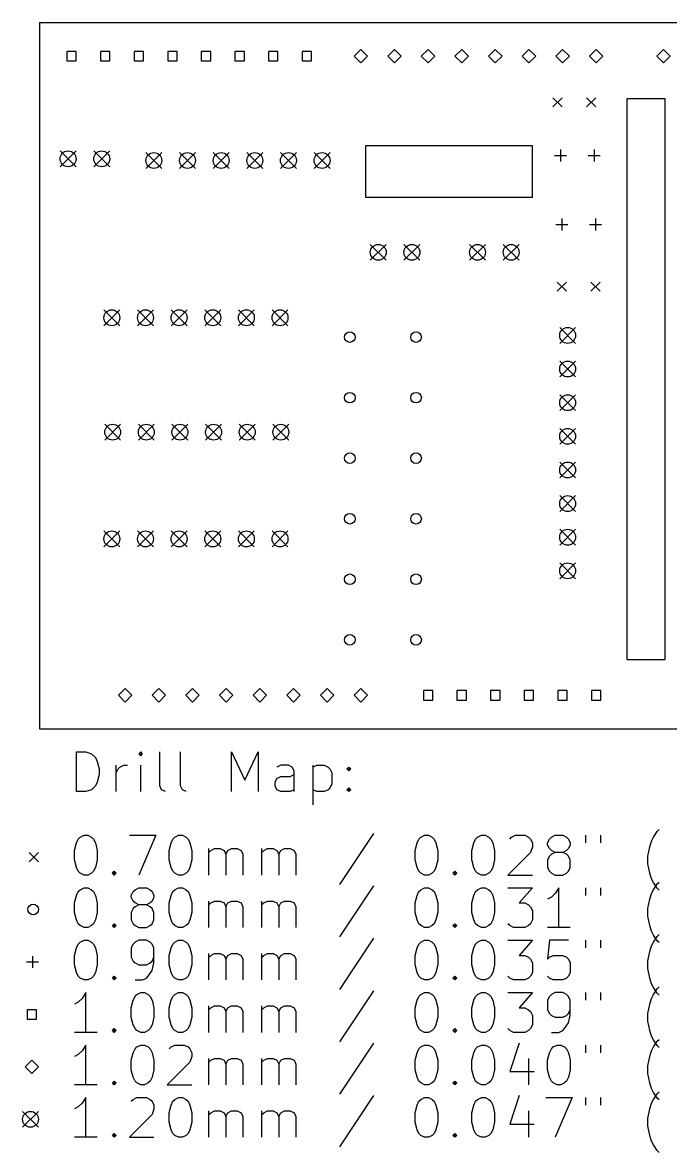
# Model space of a CAD drawing. Extents: x 123.6 to 222.8, y -153.6 to -68.3.
# Drawn here: x 123.6 to 172.5, y -153.6 to -68.3 of the extents above; entities that cross this region are included whole.
import ezdxf

# ---------------------------------------------------------------- set-up
doc = ezdxf.new("R2010")
doc.units = 0
doc.layers.add('BLACK', color=7, linetype='CONTINUOUS')

msp = doc.modelspace()

# ---------------------------------------------------------------- linework, layer by layer
at = {"layer": 'BLACK', "linetype": 'CONTINUOUS'}
for p, q in [((124.841, -68.326), (222.758, -68.326)), ((124.841, -68.326), (124.841, -121.666)), ((127.608, -70.5124), (126.9, -70.5124)), ((126.9, -70.5124), (126.9, -71.2196)), ((127.608, -71.2196), (127.608, -70.5124)), ((130.148, -70.5124), (129.44, -70.5124)), ((129.44, -70.5124), (129.44, -71.2196)), ((130.148, -71.2196), (130.148, -70.5124)), ((132.688, -70.5124), (131.98, -70.5124)), ((131.98, -70.5124), (131.98, -71.2196)), ((132.688, -71.2196), (132.688, -70.5124)), ((135.228, -70.5124), (134.52, -70.5124)), ((134.52, -70.5124), (134.52, -71.2196)), ((135.228, -71.2196), (135.228, -70.5124)), ((137.768, -70.5124), (137.06, -70.5124)), ((137.06, -70.5124), (137.06, -71.2196)), ((137.768, -71.2196), (137.768, -70.5124)), ((140.308, -70.5124), (139.6, -70.5124)), ((139.6, -70.5124), (139.6, -71.2196)), ((140.308, -71.2196), (140.308, -70.5124)), ((142.848, -70.5124), (142.14, -70.5124)), ((142.14, -70.5124), (142.14, -71.2196)), ((142.848, -71.2196), (142.848, -70.5124)), ((145.388, -70.5124), (144.68, -70.5124)), ((144.68, -70.5124), (144.68, -71.2196)), ((145.388, -71.2196), (145.388, -70.5124)), ((149.098, -70.358), (148.59, -70.866)), ((149.606, -70.866), (149.098, -70.358)), ((151.638, -70.358), (151.13, -70.866)), ((152.146, -70.866), (151.638, -70.358)), ((154.178, -70.358), (153.67, -70.866)), ((154.686, -70.866), (154.178, -70.358)), ((156.718, -70.358), (156.21, -70.866)), ((157.226, -70.866), (156.718, -70.358)), ((159.258, -70.358), (158.75, -70.866)), ((159.766, -70.866), (159.258, -70.358)), ((161.798, -70.358), (161.29, -70.866)), ((162.306, -70.866), (161.798, -70.358)), ((164.338, -70.358), (163.83, -70.866)), ((164.846, -70.866), (164.338, -70.358)), ((166.878, -70.358), (166.37, -70.866)), ((167.386, -70.866), (166.878, -70.358)), ((171.958, -70.358), (171.45, -70.866)), ((172.466, -70.866), (171.958, -70.358)), ((126.9, -71.2196), (127.608, -71.2196)), ((129.44, -71.2196), (130.148, -71.2196)), ((131.98, -71.2196), (132.688, -71.2196)), ((134.52, -71.2196), (135.228, -71.2196)), ((137.06, -71.2196), (137.768, -71.2196)), ((139.6, -71.2196), (140.308, -71.2196)), ((142.14, -71.2196), (142.848, -71.2196)), ((144.68, -71.2196), (145.388, -71.2196)), ((148.59, -70.866), (149.098, -71.374)), ((149.098, -71.374), (149.606, -70.866)), ((151.13, -70.866), (151.638, -71.374)), ((151.638, -71.374), (152.146, -70.866)), ((153.67, -70.866), (154.178, -71.374)), ((154.178, -71.374), (154.686, -70.866)), ((156.21, -70.866), (156.718, -71.374)), ((156.718, -71.374), (157.226, -70.866)), ((158.75, -70.866), (159.258, -71.374)), ((159.258, -71.374), (159.766, -70.866)), ((161.29, -70.866), (161.798, -71.374)), ((161.798, -71.374), (162.306, -70.866)), ((163.83, -70.866), (164.338, -71.374)), ((164.338, -71.374), (164.846, -70.866)), ((166.37, -70.866), (166.878, -71.374)), ((166.878, -71.374), (167.386, -70.866)), ((171.45, -70.866), (171.958, -71.374)), ((171.958, -71.374), (172.466, -70.866)), ((163.607, -73.9958), (164.307, -74.6958)), ((164.307, -73.9958), (163.607, -74.6958)), ((166.147, -73.9958), (166.847, -74.6958)), ((166.847, -73.9958), (166.147, -74.6958)), ((169.215, -116.434), (169.215, -74.0664)), ((169.215, -74.0664), (172.06, -74.0664)), ((172.06, -74.0664), (172.06, -116.434)), ((149.479, -77.597), (149.606, -77.597)), ((149.479, -81.534), (149.479, -77.597)), ((149.606, -77.597), (162.052, -77.597)), ((162.052, -77.597), (162.052, -81.534)), ((126.4, -78.013), (127.6, -79.213)), ((127.6, -78.013), (126.4, -79.213)), ((128.94, -78.013), (130.14, -79.213)), ((130.14, -78.013), (128.94, -79.213)), ((132.877, -78.14), (134.077, -79.34)), ((134.077, -78.14), (132.877, -79.34)), ((135.417, -78.14), (136.617, -79.34)), ((136.617, -78.14), (135.417, -79.34)), ((137.957, -78.14), (139.157, -79.34)), ((139.157, -78.14), (137.957, -79.34)), ((140.497, -78.14), (141.697, -79.34)), ((141.697, -78.14), (140.497, -79.34)), ((143.037, -78.14), (144.237, -79.34)), ((144.237, -78.14), (143.037, -79.34)), ((145.577, -78.14), (146.777, -79.34)), ((146.777, -78.14), (145.577, -79.34)), ((163.736, -78.359), (164.636, -78.359)), ((164.186, -77.909), (164.186, -78.809)), ((166.276, -78.359), (167.176, -78.359)), ((166.726, -77.909), (166.726, -78.809)), ((162.052, -81.534), (149.479, -81.534)), ((163.837, -83.566), (164.737, -83.566)), ((164.287, -83.116), (164.287, -84.016)), ((166.377, -83.566), (167.277, -83.566)), ((166.827, -83.116), (166.827, -84.016)), ((149.819, -85.0742), (151.019, -86.2742)), ((151.019, -85.0742), (149.819, -86.2742)), ((152.359, -85.0742), (153.559, -86.2742)), ((153.559, -85.0742), (152.359, -86.2742)), ((157.312, -85.0742), (158.512, -86.2742)), ((158.512, -85.0742), (157.312, -86.2742)), ((159.852, -85.0742), (161.052, -86.2742)), ((161.052, -85.0742), (159.852, -86.2742)), ((163.937, -87.915), (164.637, -88.615)), ((164.637, -87.915), (163.937, -88.615)), ((166.477, -87.915), (167.177, -88.615)), ((167.177, -87.915), (166.477, -88.615)), ((129.702, -90.0145), (130.902, -91.2145)), ((130.902, -90.0145), (129.702, -91.2145)), ((132.242, -90.0145), (133.442, -91.2145)), ((133.442, -90.0145), (132.242, -91.2145)), ((134.782, -90.0145), (135.982, -91.2145)), ((135.982, -90.0145), (134.782, -91.2145)), ((137.322, -90.0145), (138.522, -91.2145)), ((138.522, -90.0145), (137.322, -91.2145)), ((139.862, -90.0145), (141.062, -91.2145)), ((141.062, -90.0145), (139.862, -91.2145)), ((142.402, -90.0145), (143.602, -91.2145)), ((143.602, -90.0145), (142.402, -91.2145)), ((164.119, -91.348), (165.319, -92.548)), ((165.319, -91.348), (164.119, -92.548)), ((164.119, -93.888), (165.319, -95.088)), ((165.319, -93.888), (164.119, -95.088)), ((164.119, -96.428), (165.319, -97.628)), ((165.319, -96.428), (164.119, -97.628)), ((129.766, -98.6505), (130.966, -99.8505)), ((130.966, -98.6505), (129.766, -99.8505)), ((132.306, -98.6505), (133.506, -99.8505)), ((133.506, -98.6505), (132.306, -99.8505)), ((134.846, -98.6505), (136.046, -99.8505)), ((136.046, -98.6505), (134.846, -99.8505)), ((137.386, -98.6505), (138.586, -99.8505)), ((138.586, -98.6505), (137.386, -99.8505)), ((139.926, -98.6505), (141.126, -99.8505)), ((141.126, -98.6505), (139.926, -99.8505)), ((142.466, -98.6505), (143.666, -99.8505)), ((143.666, -98.6505), (142.466, -99.8505)), ((164.119, -98.968), (165.319, -100.168)), ((165.319, -98.968), (164.119, -100.168)), ((164.119, -101.508), (165.319, -102.708)), ((165.319, -101.508), (164.119, -102.708)), ((164.119, -104.048), (165.319, -105.248)), ((165.319, -104.048), (164.119, -105.248)), ((164.119, -106.588), (165.319, -107.788)), ((165.319, -106.588), (164.119, -107.788)), ((129.702, -106.715), (130.902, -107.915)), ((130.902, -106.715), (129.702, -107.915)), ((132.242, -106.715), (133.442, -107.915)), ((133.442, -106.715), (132.242, -107.915)), ((134.782, -106.715), (135.982, -107.915)), ((135.982, -106.715), (134.782, -107.915)), ((137.322, -106.715), (138.522, -107.915)), ((138.522, -106.715), (137.322, -107.915)), ((139.862, -106.715), (141.062, -107.915)), ((141.062, -106.715), (139.862, -107.915)), ((142.402, -106.715), (143.602, -107.915)), ((143.602, -106.715), (142.402, -107.915)), ((164.119, -109.128), (165.319, -110.328)), ((165.319, -109.128), (164.119, -110.328)), ((172.06, -116.434), (169.215, -116.434)), ((131.318, -118.618), (130.81, -119.126)), ((130.81, -119.126), (131.318, -119.634)), ((131.826, -119.126), (131.318, -118.618)), ((131.318, -119.634), (131.826, -119.126)), ((133.858, -118.618), (133.35, -119.126)), ((133.35, -119.126), (133.858, -119.634)), ((134.366, -119.126), (133.858, -118.618)), ((133.858, -119.634), (134.366, -119.126)), ((136.398, -118.618), (135.89, -119.126)), ((135.89, -119.126), (136.398, -119.634)), ((136.906, -119.126), (136.398, -118.618)), ((136.398, -119.634), (136.906, -119.126)), ((138.938, -118.618), (138.43, -119.126)), ((138.43, -119.126), (138.938, -119.634)), ((139.446, -119.126), (138.938, -118.618)), ((138.938, -119.634), (139.446, -119.126)), ((141.478, -118.618), (140.97, -119.126)), ((140.97, -119.126), (141.478, -119.634)), ((141.986, -119.126), (141.478, -118.618)), ((141.478, -119.634), (141.986, -119.126)), ((144.018, -118.618), (143.51, -119.126)), ((143.51, -119.126), (144.018, -119.634)), ((144.526, -119.126), (144.018, -118.618)), ((144.018, -119.634), (144.526, -119.126)), ((146.558, -118.618), (146.05, -119.126)), ((146.05, -119.126), (146.558, -119.634)), ((147.066, -119.126), (146.558, -118.618)), ((146.558, -119.634), (147.066, -119.126)), ((149.098, -118.618), (148.59, -119.126)), ((148.59, -119.126), (149.098, -119.634)), ((149.606, -119.126), (149.098, -118.618)), ((149.098, -119.634), (149.606, -119.126)), ((154.532, -118.772), (153.824, -118.772)), ((153.824, -118.772), (153.824, -119.48)), ((154.532, -119.48), (154.532, -118.772)), ((157.072, -118.772), (156.364, -118.772)), ((156.364, -118.772), (156.364, -119.48)), ((157.072, -119.48), (157.072, -118.772)), ((159.612, -118.772), (158.904, -118.772)), ((158.904, -118.772), (158.904, -119.48)), ((159.612, -119.48), (159.612, -118.772)), ((162.152, -118.772), (161.444, -118.772)), ((161.444, -118.772), (161.444, -119.48)), ((162.152, -119.48), (162.152, -118.772)), ((164.692, -118.772), (163.984, -118.772)), ((163.984, -118.772), (163.984, -119.48)), ((164.692, -119.48), (164.692, -118.772)), ((167.232, -118.772), (166.524, -118.772)), ((166.524, -118.772), (166.524, -119.48)), ((167.232, -119.48), (167.232, -118.772)), ((153.824, -119.48), (154.532, -119.48)), ((156.364, -119.48), (157.072, -119.48)), ((158.904, -119.48), (159.612, -119.48)), ((161.444, -119.48), (162.152, -119.48)), ((163.984, -119.48), (164.692, -119.48)), ((166.524, -119.48), (167.232, -119.48)), ((124.841, -121.666), (222.631, -121.666)), ((127.63, -126.398), (127.63, -123.398)), ((127.63, -123.398), (128.345, -123.398)), ((128.345, -123.398), (128.773, -123.541)), ((128.773, -123.541), (129.059, -123.827)), ((132.487, -123.398), (132.345, -123.541)), ((132.345, -123.541), (132.487, -123.684)), ((132.63, -123.541), (132.487, -123.398)), ((132.487, -123.398), (132.487, -123.684)), ((132.487, -123.684), (132.63, -123.541)), ((133.916, -125.97), (133.916, -123.398)), ((135.487, -125.97), (135.487, -123.398)), ((139.345, -126.398), (139.345, -123.398)), ((139.345, -123.398), (140.345, -125.541)), ((140.345, -125.541), (141.345, -123.398)), ((141.345, -123.398), (141.345, -126.398)), ((129.059, -123.827), (129.202, -124.112)), ((129.202, -124.112), (129.345, -124.684)), ((130.63, -126.398), (130.63, -124.398)), ((130.773, -124.684), (130.916, -124.541)), ((130.916, -124.541), (131.202, -124.398)), ((131.202, -124.398), (131.487, -124.398)), ((132.487, -126.398), (132.487, -124.398)), ((143.059, -124.398), (142.773, -124.541)), ((143.63, -124.398), (143.059, -124.398)), ((143.916, -124.541), (143.63, -124.398)), ((144.059, -124.827), (143.916, -124.541)), ((145.487, -124.398), (145.487, -127.398)), ((145.487, -124.541), (145.773, -124.398)), ((145.773, -124.398), (146.345, -124.398)), ((146.345, -124.398), (146.63, -124.541)), ((146.63, -124.541), (146.773, -124.684)), ((148.059, -124.684), (148.202, -124.541)), ((148.202, -124.541), (148.345, -124.684)), ((148.202, -124.541), (148.202, -124.827)), ((129.345, -125.112), (129.202, -125.684)), ((129.345, -124.684), (129.345, -125.112)), ((130.63, -124.97), (130.773, -124.684)), ((142.63, -125.684), (142.773, -125.398)), ((142.773, -125.398), (143.059, -125.255)), ((143.059, -125.255), (143.773, -125.255)), ((143.773, -125.255), (144.059, -125.112)), ((144.059, -126.398), (144.059, -124.827)), ((146.773, -124.684), (146.916, -124.97)), ((146.916, -124.97), (146.916, -125.827)), ((148.202, -124.827), (148.059, -124.684)), ((148.345, -124.684), (148.202, -124.827)), ((128.773, -126.255), (128.345, -126.398)), ((129.059, -125.97), (128.773, -126.255)), ((129.202, -125.684), (129.059, -125.97)), ((134.059, -126.255), (133.916, -125.97)), ((134.345, -126.398), (134.059, -126.255)), ((135.63, -126.255), (135.487, -125.97)), ((135.916, -126.398), (135.63, -126.255)), ((142.63, -125.97), (142.63, -125.684)), ((142.773, -126.255), (142.63, -125.97)), ((143.059, -126.398), (142.773, -126.255)), ((144.059, -126.255), (143.773, -126.398)), ((145.773, -126.398), (145.487, -126.255)), ((146.63, -126.255), (146.345, -126.398)), ((146.773, -126.112), (146.63, -126.255)), ((146.916, -125.827), (146.773, -126.112)), ((148.059, -126.255), (148.202, -126.112)), ((148.202, -126.398), (148.059, -126.255)), ((148.202, -126.112), (148.345, -126.255)), ((148.202, -126.112), (148.202, -126.398)), ((148.345, -126.255), (148.202, -126.398)), ((128.345, -126.398), (127.63, -126.398)), ((143.773, -126.398), (143.059, -126.398)), ((146.345, -126.398), (145.773, -126.398)), ((150.059, -129.555), (147.487, -133.412)), ((171.202, -129.841), (171.487, -129.412)), ((171.487, -129.412), (171.63, -129.27)), ((127.487, -130.841), (127.63, -130.27)), ((127.63, -130.27), (127.773, -129.984)), ((127.773, -129.984), (127.916, -129.841)), ((127.916, -129.841), (128.202, -129.698)), ((128.202, -129.698), (128.487, -129.698)), ((128.487, -129.698), (128.773, -129.841)), ((128.773, -129.841), (128.916, -129.984)), ((128.916, -129.984), (129.059, -130.27)), ((129.059, -130.27), (129.202, -130.841)), ((131.63, -129.698), (133.63, -129.698)), ((133.63, -129.698), (132.345, -132.698)), ((134.63, -130.841), (134.773, -130.27)), ((134.773, -130.27), (134.916, -129.984)), ((134.916, -129.984), (135.059, -129.841)), ((135.059, -129.841), (135.345, -129.698)), ((135.345, -129.698), (135.63, -129.698)), ((135.63, -129.698), (135.916, -129.841)), ((135.916, -129.841), (136.059, -129.984)), ((136.059, -129.984), (136.202, -130.27)), ((136.202, -130.27), (136.345, -130.841)), ((153.202, -130.841), (153.345, -130.27)), ((153.345, -130.27), (153.487, -129.984)), ((153.487, -129.984), (153.63, -129.841)), ((153.63, -129.841), (153.916, -129.698)), ((153.916, -129.698), (154.202, -129.698)), ((154.202, -129.698), (154.487, -129.841)), ((154.487, -129.841), (154.63, -129.984)), ((154.63, -129.984), (154.773, -130.27)), ((154.773, -130.27), (154.916, -130.841)), ((157.487, -130.841), (157.63, -130.27)), ((157.63, -130.27), (157.773, -129.984)), ((157.773, -129.984), (157.916, -129.841)), ((157.916, -129.841), (158.202, -129.698)), ((158.202, -129.698), (158.487, -129.698)), ((158.487, -129.698), (158.773, -129.841)), ((158.773, -129.841), (158.916, -129.984)), ((158.916, -129.984), (159.059, -130.27)), ((159.059, -130.27), (159.202, -130.841)), ((160.345, -129.984), (160.487, -129.841)), ((160.487, -129.841), (160.773, -129.698)), ((160.773, -129.698), (161.487, -129.698)), ((161.487, -129.698), (161.773, -129.841)), ((161.773, -129.841), (161.916, -129.984)), ((161.916, -129.984), (162.059, -130.27)), ((162.059, -130.27), (162.059, -130.555)), ((163.202, -130.27), (163.345, -129.984)), ((163.202, -130.412), (163.202, -130.27)), ((163.345, -130.698), (163.202, -130.412)), ((163.345, -129.984), (163.487, -129.841)), ((163.487, -129.841), (163.773, -129.698)), ((163.773, -129.698), (164.345, -129.698)), ((164.345, -129.698), (164.63, -129.841)), ((164.63, -129.841), (164.773, -129.984)), ((164.773, -129.984), (164.916, -130.27)), ((164.916, -130.412), (164.773, -130.698)), ((164.916, -130.27), (164.916, -130.412)), ((166.059, -129.698), (166.059, -130.27)), ((167.202, -129.698), (167.202, -130.27)), ((170.916, -130.555), (171.059, -130.127)), ((171.059, -130.127), (171.202, -129.841)), ((124.066, -130.991), (124.766, -131.691)), ((124.766, -130.991), (124.066, -131.691)), ((127.487, -131.555), (127.487, -130.841)), ((129.202, -130.841), (129.202, -131.555)), ((134.63, -131.555), (134.63, -130.841)), ((136.345, -130.841), (136.345, -131.555)), ((137.63, -132.698), (137.63, -130.698)), ((137.63, -130.984), (137.773, -130.841)), ((137.773, -130.841), (138.059, -130.698)), ((138.059, -130.698), (138.487, -130.698)), ((138.487, -130.698), (138.773, -130.841)), ((138.773, -130.841), (138.916, -131.127)), ((138.916, -131.127), (139.059, -130.841)), ((138.916, -131.127), (138.916, -132.698)), ((139.059, -130.841), (139.345, -130.698)), ((139.345, -130.698), (139.773, -130.698)), ((139.773, -130.698), (140.059, -130.841)), ((140.059, -130.841), (140.202, -131.127)), ((140.202, -131.127), (140.202, -132.698)), ((141.63, -132.698), (141.63, -130.698)), ((141.63, -130.984), (141.773, -130.841)), ((141.773, -130.841), (142.059, -130.698)), ((142.059, -130.698), (142.487, -130.698)), ((142.487, -130.698), (142.773, -130.841)), ((142.773, -130.841), (142.916, -131.127)), ((142.916, -131.127), (143.059, -130.841)), ((142.916, -131.127), (142.916, -132.698)), ((143.059, -130.841), (143.345, -130.698)), ((143.345, -130.698), (143.773, -130.698)), ((143.773, -130.698), (144.059, -130.841)), ((144.059, -130.841), (144.202, -131.127)), ((144.202, -131.127), (144.202, -132.698)), ((153.202, -131.555), (153.202, -130.841)), ((154.916, -130.841), (154.916, -131.555)), ((157.487, -131.555), (157.487, -130.841)), ((159.202, -130.841), (159.202, -131.555)), ((161.916, -130.984), (160.202, -132.698)), ((162.059, -130.555), (161.916, -130.984)), ((163.345, -131.27), (163.202, -131.555)), ((163.487, -130.841), (163.345, -130.698)), ((163.487, -131.127), (163.345, -131.27)), ((163.773, -130.984), (163.487, -130.841)), ((163.773, -130.984), (163.487, -131.127)), ((164.345, -130.984), (163.773, -130.984)), ((164.63, -130.841), (164.345, -130.984)), ((164.63, -131.127), (164.345, -130.984)), ((164.773, -130.698), (164.63, -130.841)), ((164.773, -131.27), (164.63, -131.127)), ((164.916, -131.555), (164.773, -131.27)), ((170.773, -131.27), (170.916, -130.555)), ((170.773, -131.841), (170.773, -131.27)), ((127.63, -132.127), (127.487, -131.555)), ((127.773, -132.412), (127.63, -132.127)), ((129.059, -132.127), (128.916, -132.412)), ((129.202, -131.555), (129.059, -132.127)), ((134.773, -132.127), (134.63, -131.555)), ((134.916, -132.412), (134.773, -132.127)), ((136.202, -132.127), (136.059, -132.412)), ((136.345, -131.555), (136.202, -132.127)), ((153.345, -132.127), (153.202, -131.555)), ((153.487, -132.412), (153.345, -132.127)), ((154.773, -132.127), (154.63, -132.412)), ((154.916, -131.555), (154.773, -132.127)), ((157.63, -132.127), (157.487, -131.555)), ((157.773, -132.412), (157.63, -132.127)), ((159.059, -132.127), (158.916, -132.412)), ((159.202, -131.555), (159.059, -132.127)), ((163.202, -131.555), (163.202, -132.127)), ((163.202, -132.127), (163.345, -132.412)), ((164.773, -132.412), (164.916, -132.127)), ((164.916, -132.127), (164.916, -131.555)), ((170.916, -132.555), (170.773, -131.841)), ((127.916, -132.555), (127.773, -132.412)), ((128.202, -132.698), (127.916, -132.555)), ((128.487, -132.698), (128.202, -132.698)), ((128.773, -132.555), (128.487, -132.698)), ((128.916, -132.412), (128.773, -132.555)), ((130.345, -132.555), (130.487, -132.412)), ((130.487, -132.698), (130.345, -132.555)), ((130.487, -132.412), (130.63, -132.555)), ((130.487, -132.412), (130.487, -132.698)), ((130.63, -132.555), (130.487, -132.698)), ((135.059, -132.555), (134.916, -132.412)), ((135.345, -132.698), (135.059, -132.555)), ((135.63, -132.698), (135.345, -132.698)), ((135.916, -132.555), (135.63, -132.698)), ((136.059, -132.412), (135.916, -132.555)), ((153.63, -132.555), (153.487, -132.412)), ((153.916, -132.698), (153.63, -132.555)), ((154.202, -132.698), (153.916, -132.698)), ((154.487, -132.555), (154.202, -132.698)), ((154.63, -132.412), (154.487, -132.555)), ((156.059, -132.555), (156.202, -132.412)), ((156.202, -132.698), (156.059, -132.555)), ((156.202, -132.412), (156.345, -132.555)), ((156.202, -132.412), (156.202, -132.698)), ((156.345, -132.555), (156.202, -132.698)), ((157.916, -132.555), (157.773, -132.412)), ((158.202, -132.698), (157.916, -132.555)), ((158.487, -132.698), (158.202, -132.698)), ((158.773, -132.555), (158.487, -132.698)), ((158.916, -132.412), (158.773, -132.555)), ((160.202, -132.698), (162.059, -132.698)), ((163.345, -132.412), (163.487, -132.555)), ((163.487, -132.555), (163.773, -132.698)), ((163.773, -132.698), (164.345, -132.698)), ((164.345, -132.698), (164.63, -132.555)), ((164.63, -132.555), (164.773, -132.412)), ((171.059, -132.984), (170.916, -132.555)), ((171.202, -133.27), (171.059, -132.984)), ((127.63, -134.23), (127.773, -133.944)), ((127.773, -133.944), (127.916, -133.801)), ((127.916, -133.801), (128.202, -133.658)), ((128.202, -133.658), (128.487, -133.658)), ((128.487, -133.658), (128.773, -133.801)), ((128.773, -133.801), (128.916, -133.944)), ((128.916, -133.944), (129.059, -134.23)), ((131.773, -134.23), (131.916, -133.944)), ((131.916, -133.944), (132.059, -133.801)), ((132.059, -133.801), (132.345, -133.658)), ((132.345, -133.658), (132.916, -133.658)), ((132.916, -133.658), (133.202, -133.801)), ((133.202, -133.801), (133.345, -133.944)), ((133.345, -133.944), (133.487, -134.23)), ((134.773, -134.23), (134.916, -133.944)), ((134.916, -133.944), (135.059, -133.801)), ((135.059, -133.801), (135.345, -133.658)), ((135.345, -133.658), (135.63, -133.658)), ((135.63, -133.658), (135.916, -133.801)), ((135.916, -133.801), (136.059, -133.944)), ((136.059, -133.944), (136.202, -134.23)), ((150.059, -133.515), (147.487, -137.372)), ((153.345, -134.23), (153.487, -133.944)), ((153.487, -133.944), (153.63, -133.801)), ((153.63, -133.801), (153.916, -133.658)), ((153.916, -133.658), (154.202, -133.658)), ((154.202, -133.658), (154.487, -133.801)), ((154.487, -133.801), (154.63, -133.944)), ((154.63, -133.944), (154.773, -134.23)), ((157.63, -134.23), (157.773, -133.944)), ((157.773, -133.944), (157.916, -133.801)), ((157.916, -133.801), (158.202, -133.658)), ((158.202, -133.658), (158.487, -133.658)), ((158.487, -133.658), (158.773, -133.801)), ((158.773, -133.801), (158.916, -133.944)), ((158.916, -133.944), (159.059, -134.23)), ((160.202, -133.658), (162.059, -133.658)), ((162.059, -133.658), (161.059, -134.801)), ((164.059, -133.658), (163.773, -134.087)), ((164.059, -136.658), (164.059, -133.658)), ((166.059, -133.658), (166.059, -134.23)), ((167.202, -133.658), (167.202, -134.23)), ((171.059, -134.087), (171.202, -133.801)), ((171.487, -133.698), (171.202, -133.27)), ((171.202, -133.801), (171.487, -133.372)), ((171.487, -133.372), (171.63, -133.23)), ((171.63, -133.841), (171.487, -133.698)), ((127.487, -134.801), (127.63, -134.23)), ((129.059, -134.23), (129.202, -134.801)), ((131.773, -134.372), (131.773, -134.23)), ((131.916, -134.658), (131.773, -134.372)), ((132.059, -134.801), (131.916, -134.658)), ((133.345, -134.658), (133.202, -134.801)), ((133.487, -134.372), (133.345, -134.658)), ((133.487, -134.23), (133.487, -134.372)), ((134.63, -134.801), (134.773, -134.23)), ((136.202, -134.23), (136.345, -134.801)), ((137.63, -136.658), (137.63, -134.658)), ((137.773, -134.801), (138.059, -134.658)), ((138.059, -134.658), (138.487, -134.658)), ((138.487, -134.658), (138.773, -134.801)), ((139.059, -134.801), (139.345, -134.658)), ((139.345, -134.658), (139.773, -134.658)), ((139.773, -134.658), (140.059, -134.801)), ((141.63, -136.658), (141.63, -134.658)), ((141.773, -134.801), (142.059, -134.658)), ((142.059, -134.658), (142.487, -134.658)), ((142.487, -134.658), (142.773, -134.801)), ((143.059, -134.801), (143.345, -134.658)), ((143.345, -134.658), (143.773, -134.658)), ((143.773, -134.658), (144.059, -134.801)), ((153.202, -134.801), (153.345, -134.23)), ((154.773, -134.23), (154.916, -134.801)), ((157.487, -134.801), (157.63, -134.23)), ((159.059, -134.23), (159.202, -134.801)), ((163.487, -134.372), (163.202, -134.515)), ((163.773, -134.087), (163.487, -134.372)), ((170.773, -135.23), (170.916, -134.515)), ((170.916, -134.515), (171.059, -134.087)), ((127.487, -135.515), (127.487, -134.801)), ((127.63, -136.087), (127.487, -135.515)), ((129.202, -135.515), (129.059, -136.087)), ((129.202, -134.801), (129.202, -135.515)), ((131.916, -135.23), (131.773, -135.515)), ((131.773, -135.515), (131.773, -136.087)), ((132.059, -135.087), (131.916, -135.23)), ((132.345, -134.944), (132.059, -134.801)), ((132.345, -134.944), (132.059, -135.087)), ((132.916, -134.944), (132.345, -134.944)), ((133.202, -134.801), (132.916, -134.944)), ((133.202, -135.087), (132.916, -134.944)), ((133.345, -135.23), (133.202, -135.087)), ((133.487, -135.515), (133.345, -135.23)), ((133.487, -136.087), (133.487, -135.515)), ((134.63, -135.515), (134.63, -134.801)), ((134.773, -136.087), (134.63, -135.515)), ((136.345, -135.515), (136.202, -136.087)), ((136.345, -134.801), (136.345, -135.515)), ((137.63, -134.944), (137.773, -134.801)), ((138.773, -134.801), (138.916, -135.087)), ((138.916, -135.087), (139.059, -134.801)), ((138.916, -135.087), (138.916, -136.658)), ((140.059, -134.801), (140.202, -135.087)), ((140.202, -135.087), (140.202, -136.658)), ((141.63, -134.944), (141.773, -134.801)), ((142.773, -134.801), (142.916, -135.087)), ((142.916, -135.087), (143.059, -134.801)), ((142.916, -135.087), (142.916, -136.658)), ((144.059, -134.801), (144.202, -135.087)), ((144.202, -135.087), (144.202, -136.658)), ((153.202, -135.515), (153.202, -134.801)), ((153.345, -136.087), (153.202, -135.515)), ((154.916, -135.515), (154.773, -136.087)), ((154.916, -134.801), (154.916, -135.515)), ((157.487, -135.515), (157.487, -134.801)), ((157.63, -136.087), (157.487, -135.515)), ((159.202, -135.515), (159.059, -136.087)), ((159.202, -134.801), (159.202, -135.515)), ((161.059, -134.801), (161.487, -134.801)), ((161.487, -134.801), (161.773, -134.944)), ((161.773, -134.944), (161.916, -135.087)), ((161.916, -135.087), (162.059, -135.372)), ((162.059, -135.372), (162.059, -136.087)), ((170.773, -135.801), (170.773, -135.23)), ((127.773, -136.372), (127.63, -136.087)), ((127.916, -136.515), (127.773, -136.372)), ((128.916, -136.372), (128.773, -136.515)), ((129.059, -136.087), (128.916, -136.372)), ((130.345, -136.515), (130.487, -136.372)), ((130.487, -136.372), (130.63, -136.515)), ((130.487, -136.372), (130.487, -136.658)), ((131.773, -136.087), (131.916, -136.372)), ((131.916, -136.372), (132.059, -136.515)), ((133.202, -136.515), (133.345, -136.372)), ((133.345, -136.372), (133.487, -136.087)), ((134.916, -136.372), (134.773, -136.087)), ((135.059, -136.515), (134.916, -136.372)), ((136.059, -136.372), (135.916, -136.515)), ((136.202, -136.087), (136.059, -136.372)), ((153.487, -136.372), (153.345, -136.087)), ((153.63, -136.515), (153.487, -136.372)), ((154.63, -136.372), (154.487, -136.515)), ((154.773, -136.087), (154.63, -136.372)), ((156.059, -136.515), (156.202, -136.372)), ((156.202, -136.372), (156.345, -136.515)), ((156.202, -136.372), (156.202, -136.658)), ((157.773, -136.372), (157.63, -136.087)), ((157.916, -136.515), (157.773, -136.372)), ((158.916, -136.372), (158.773, -136.515)), ((159.059, -136.087), (158.916, -136.372)), ((160.345, -136.515), (160.202, -136.372)), ((161.916, -136.372), (161.773, -136.515)), ((162.059, -136.087), (161.916, -136.372)), ((170.916, -136.515), (170.773, -135.801)), ((128.202, -136.658), (127.916, -136.515)), ((128.487, -136.658), (128.202, -136.658)), ((128.773, -136.515), (128.487, -136.658)), ((130.487, -136.658), (130.345, -136.515)), ((130.63, -136.515), (130.487, -136.658)), ((132.059, -136.515), (132.345, -136.658)), ((132.345, -136.658), (132.916, -136.658)), ((132.916, -136.658), (133.202, -136.515)), ((135.345, -136.658), (135.059, -136.515)), ((135.63, -136.658), (135.345, -136.658)), ((135.916, -136.515), (135.63, -136.658)), ((153.916, -136.658), (153.63, -136.515)), ((154.202, -136.658), (153.916, -136.658)), ((154.487, -136.515), (154.202, -136.658)), ((156.202, -136.658), (156.059, -136.515)), ((156.345, -136.515), (156.202, -136.658)), ((158.202, -136.658), (157.916, -136.515)), ((158.487, -136.658), (158.202, -136.658)), ((158.773, -136.515), (158.487, -136.658)), ((160.63, -136.658), (160.345, -136.515)), ((161.487, -136.658), (160.63, -136.658)), ((161.773, -136.515), (161.487, -136.658)), ((164.916, -136.658), (163.202, -136.658)), ((171.059, -136.944), (170.916, -136.515)), ((171.202, -137.23), (171.059, -136.944)), ((171.487, -137.658), (171.202, -137.23)), ((171.202, -137.761), (171.487, -137.332)), ((171.487, -137.332), (171.63, -137.19)), ((127.487, -138.761), (127.63, -138.19)), ((127.63, -138.19), (127.773, -137.904)), ((127.773, -137.904), (127.916, -137.761)), ((127.916, -137.761), (128.202, -137.618)), ((128.202, -137.618), (128.487, -137.618)), ((128.487, -137.618), (128.773, -137.761)), ((128.773, -137.761), (128.916, -137.904)), ((128.916, -137.904), (129.059, -138.19)), ((129.059, -138.19), (129.202, -138.761)), ((131.916, -137.904), (131.773, -138.19)), ((131.773, -138.19), (131.773, -138.904)), ((132.059, -137.761), (131.916, -137.904)), ((132.345, -137.618), (132.059, -137.761)), ((132.916, -137.618), (132.345, -137.618)), ((133.202, -137.761), (132.916, -137.618)), ((133.345, -137.904), (133.202, -137.761)), ((133.487, -138.19), (133.345, -137.904)), ((133.487, -139.332), (133.487, -138.19)), ((134.63, -138.761), (134.773, -138.19)), ((134.773, -138.19), (134.916, -137.904)), ((134.916, -137.904), (135.059, -137.761)), ((135.059, -137.761), (135.345, -137.618)), ((135.345, -137.618), (135.63, -137.618)), ((135.63, -137.618), (135.916, -137.761)), ((135.916, -137.761), (136.059, -137.904)), ((136.059, -137.904), (136.202, -138.19)), ((136.202, -138.19), (136.345, -138.761)), ((150.059, -137.475), (147.487, -141.332)), ((153.202, -138.761), (153.345, -138.19)), ((153.345, -138.19), (153.487, -137.904)), ((153.487, -137.904), (153.63, -137.761)), ((153.63, -137.761), (153.916, -137.618)), ((153.916, -137.618), (154.202, -137.618)), ((154.202, -137.618), (154.487, -137.761)), ((154.487, -137.761), (154.63, -137.904)), ((154.63, -137.904), (154.773, -138.19)), ((154.773, -138.19), (154.916, -138.761)), ((157.487, -138.761), (157.63, -138.19)), ((157.63, -138.19), (157.773, -137.904)), ((157.773, -137.904), (157.916, -137.761)), ((157.916, -137.761), (158.202, -137.618)), ((158.202, -137.618), (158.487, -137.618)), ((158.487, -137.618), (158.773, -137.761)), ((158.773, -137.761), (158.916, -137.904)), ((158.916, -137.904), (159.059, -138.19)), ((159.059, -138.19), (159.202, -138.761)), ((160.202, -137.618), (162.059, -137.618)), ((162.059, -137.618), (161.059, -138.761)), ((163.345, -137.618), (163.202, -139.047)), ((164.773, -137.618), (163.345, -137.618)), ((166.059, -137.618), (166.059, -138.19)), ((167.202, -137.618), (167.202, -138.19)), ((170.916, -138.475), (171.059, -138.047)), ((171.059, -138.047), (171.202, -137.761)), ((171.63, -137.801), (171.487, -137.658)), ((124.316, -138.811), (124.316, -139.711)), ((127.487, -139.475), (127.487, -138.761)), ((129.202, -138.761), (129.202, -139.475)), ((131.773, -138.904), (131.916, -139.19)), ((133.345, -139.19), (133.487, -138.904)), ((134.63, -139.475), (134.63, -138.761)), ((136.345, -138.761), (136.345, -139.475)), ((137.63, -140.618), (137.63, -138.618)), ((137.63, -138.904), (137.773, -138.761)), ((137.773, -138.761), (138.059, -138.618)), ((138.059, -138.618), (138.487, -138.618)), ((138.487, -138.618), (138.773, -138.761)), ((138.773, -138.761), (138.916, -139.047)), ((138.916, -139.047), (139.059, -138.761)), ((138.916, -139.047), (138.916, -140.618)), ((139.059, -138.761), (139.345, -138.618)), ((139.345, -138.618), (139.773, -138.618)), ((139.773, -138.618), (140.059, -138.761)), ((140.059, -138.761), (140.202, -139.047)), ((140.202, -139.047), (140.202, -140.618)), ((141.63, -140.618), (141.63, -138.618)), ((141.63, -138.904), (141.773, -138.761)), ((141.773, -138.761), (142.059, -138.618)), ((142.059, -138.618), (142.487, -138.618)), ((142.487, -138.618), (142.773, -138.761)), ((142.773, -138.761), (142.916, -139.047)), ((142.916, -139.047), (143.059, -138.761)), ((142.916, -139.047), (142.916, -140.618)), ((143.059, -138.761), (143.345, -138.618)), ((143.345, -138.618), (143.773, -138.618)), ((143.773, -138.618), (144.059, -138.761)), ((144.059, -138.761), (144.202, -139.047)), ((144.202, -139.047), (144.202, -140.618)), ((153.202, -139.475), (153.202, -138.761)), ((154.916, -138.761), (154.916, -139.475)), ((157.487, -139.475), (157.487, -138.761)), ((159.202, -138.761), (159.202, -139.475)), ((161.059, -138.761), (161.487, -138.761)), ((161.487, -138.761), (161.773, -138.904)), ((161.773, -138.904), (161.916, -139.047)), ((161.916, -139.047), (162.059, -139.332)), ((163.202, -139.047), (163.345, -138.904)), ((163.345, -138.904), (163.63, -138.761)), ((163.63, -138.761), (164.345, -138.761)), ((164.345, -138.761), (164.63, -138.904)), ((164.63, -138.904), (164.773, -139.047)), ((164.773, -139.047), (164.916, -139.332)), ((170.773, -139.19), (170.916, -138.475)), ((123.866, -139.261), (124.766, -139.261)), ((127.63, -140.047), (127.487, -139.475)), ((129.202, -139.475), (129.059, -140.047)), ((131.916, -139.19), (132.059, -139.332)), ((132.059, -139.332), (132.345, -139.475)), ((132.345, -139.475), (132.916, -139.475)), ((132.916, -139.475), (133.202, -139.332)), ((133.059, -140.332), (133.345, -139.904)), ((133.202, -139.332), (133.345, -139.19)), ((133.345, -139.904), (133.487, -139.332)), ((134.773, -140.047), (134.63, -139.475)), ((136.345, -139.475), (136.202, -140.047)), ((153.345, -140.047), (153.202, -139.475)), ((154.916, -139.475), (154.773, -140.047)), ((157.63, -140.047), (157.487, -139.475)), ((159.202, -139.475), (159.059, -140.047)), ((162.059, -139.332), (162.059, -140.047)), ((164.916, -139.332), (164.916, -140.047)), ((170.773, -139.761), (170.773, -139.19)), ((170.916, -140.475), (170.773, -139.761)), ((127.773, -140.332), (127.63, -140.047)), ((127.916, -140.475), (127.773, -140.332)), ((128.202, -140.618), (127.916, -140.475)), ((128.487, -140.618), (128.202, -140.618)), ((128.773, -140.475), (128.487, -140.618)), ((128.916, -140.332), (128.773, -140.475)), ((129.059, -140.047), (128.916, -140.332)), ((130.345, -140.475), (130.487, -140.332)), ((130.487, -140.618), (130.345, -140.475)), ((130.487, -140.332), (130.63, -140.475)), ((130.487, -140.332), (130.487, -140.618)), ((130.63, -140.475), (130.487, -140.618)), ((132.059, -140.618), (132.63, -140.618)), ((132.63, -140.618), (132.916, -140.475)), ((132.916, -140.475), (133.059, -140.332)), ((134.916, -140.332), (134.773, -140.047)), ((135.059, -140.475), (134.916, -140.332)), ((135.345, -140.618), (135.059, -140.475)), ((135.63, -140.618), (135.345, -140.618)), ((135.916, -140.475), (135.63, -140.618)), ((136.059, -140.332), (135.916, -140.475)), ((136.202, -140.047), (136.059, -140.332)), ((153.487, -140.332), (153.345, -140.047)), ((153.63, -140.475), (153.487, -140.332)), ((153.916, -140.618), (153.63, -140.475)), ((154.202, -140.618), (153.916, -140.618)), ((154.487, -140.475), (154.202, -140.618)), ((154.63, -140.332), (154.487, -140.475)), ((154.773, -140.047), (154.63, -140.332)), ((156.059, -140.475), (156.202, -140.332)), ((156.202, -140.618), (156.059, -140.475)), ((156.202, -140.332), (156.345, -140.475)), ((156.202, -140.332), (156.202, -140.618)), ((156.345, -140.475), (156.202, -140.618)), ((157.773, -140.332), (157.63, -140.047)), ((157.916, -140.475), (157.773, -140.332)), ((158.202, -140.618), (157.916, -140.475)), ((158.487, -140.618), (158.202, -140.618)), ((158.773, -140.475), (158.487, -140.618)), ((158.916, -140.332), (158.773, -140.475)), ((159.059, -140.047), (158.916, -140.332)), ((160.345, -140.475), (160.202, -140.332)), ((160.63, -140.618), (160.345, -140.475)), ((161.487, -140.618), (160.63, -140.618)), ((161.773, -140.475), (161.487, -140.618)), ((161.916, -140.332), (161.773, -140.475)), ((162.059, -140.047), (161.916, -140.332)), ((163.345, -140.475), (163.202, -140.332)), ((163.63, -140.618), (163.345, -140.475)), ((164.345, -140.618), (163.63, -140.618)), ((164.63, -140.475), (164.345, -140.618)), ((164.773, -140.332), (164.63, -140.475)), ((164.916, -140.047), (164.773, -140.332)), ((171.059, -140.904), (170.916, -140.475)), ((128.345, -141.578), (128.059, -142.007)), ((128.345, -144.578), (128.345, -141.578)), ((132.202, -141.721), (132.487, -141.578)), ((132.487, -141.578), (132.773, -141.578)), ((132.773, -141.578), (133.059, -141.721)), ((135.059, -141.721), (135.345, -141.578)), ((135.345, -141.578), (135.63, -141.578)), ((135.63, -141.578), (135.916, -141.721)), ((150.059, -141.435), (147.487, -145.292)), ((153.63, -141.721), (153.916, -141.578)), ((153.916, -141.578), (154.202, -141.578)), ((154.202, -141.578), (154.487, -141.721)), ((157.916, -141.721), (158.202, -141.578)), ((158.202, -141.578), (158.487, -141.578)), ((158.487, -141.578), (158.773, -141.721)), ((160.202, -141.578), (162.059, -141.578)), ((162.059, -141.578), (161.059, -142.721)), ((163.773, -141.578), (163.487, -141.721)), ((164.345, -141.578), (163.773, -141.578)), ((164.63, -141.721), (164.345, -141.578)), ((166.059, -141.578), (166.059, -142.15)), ((167.202, -141.578), (167.202, -142.15)), ((171.202, -141.19), (171.059, -140.904)), ((171.487, -141.618), (171.202, -141.19)), ((171.202, -141.721), (171.487, -141.292)), ((171.487, -141.292), (171.63, -141.15)), ((171.63, -141.761), (171.487, -141.618)), ((127.773, -142.292), (127.487, -142.435)), ((128.059, -142.007), (127.773, -142.292)), ((131.773, -142.721), (131.916, -142.15)), ((131.916, -142.15), (132.059, -141.864)), ((132.059, -141.864), (132.202, -141.721)), ((133.059, -141.721), (133.202, -141.864)), ((133.202, -141.864), (133.345, -142.15)), ((133.345, -142.15), (133.487, -142.721)), ((134.63, -142.721), (134.773, -142.15)), ((134.773, -142.15), (134.916, -141.864)), ((134.916, -141.864), (135.059, -141.721)), ((135.916, -141.721), (136.059, -141.864)), ((136.059, -141.864), (136.202, -142.15)), ((136.202, -142.15), (136.345, -142.721)), ((153.202, -142.721), (153.345, -142.15)), ((153.345, -142.15), (153.487, -141.864)), ((153.487, -141.864), (153.63, -141.721)), ((154.487, -141.721), (154.63, -141.864)), ((154.63, -141.864), (154.773, -142.15)), ((154.773, -142.15), (154.916, -142.721)), ((157.487, -142.721), (157.63, -142.15)), ((157.63, -142.15), (157.773, -141.864)), ((157.773, -141.864), (157.916, -141.721)), ((158.773, -141.721), (158.916, -141.864)), ((158.916, -141.864), (159.059, -142.15)), ((159.059, -142.15), (159.202, -142.721)), ((163.345, -141.864), (163.202, -142.15)), ((163.202, -142.15), (163.202, -142.864)), ((163.487, -141.721), (163.345, -141.864)), ((164.773, -141.864), (164.63, -141.721)), ((164.916, -142.15), (164.773, -141.864)), ((164.916, -143.292), (164.916, -142.15)), ((170.773, -143.15), (170.916, -142.435)), ((170.916, -142.435), (171.059, -142.007)), ((171.059, -142.007), (171.202, -141.721)), ((124.62, -142.867), (123.912, -142.867)), ((123.912, -142.867), (123.912, -143.575)), ((124.62, -143.575), (124.62, -142.867)), ((131.773, -143.435), (131.773, -142.721)), ((133.487, -142.721), (133.487, -143.435)), ((134.63, -143.435), (134.63, -142.721)), ((136.345, -142.721), (136.345, -143.435)), ((137.63, -144.578), (137.63, -142.578)), ((137.63, -142.864), (137.773, -142.721)), ((137.773, -142.721), (138.059, -142.578)), ((138.059, -142.578), (138.487, -142.578)), ((138.487, -142.578), (138.773, -142.721)), ((138.773, -142.721), (138.916, -143.007)), ((138.916, -143.007), (139.059, -142.721)), ((138.916, -143.007), (138.916, -144.578)), ((139.059, -142.721), (139.345, -142.578)), ((139.345, -142.578), (139.773, -142.578)), ((139.773, -142.578), (140.059, -142.721)), ((140.059, -142.721), (140.202, -143.007)), ((140.202, -143.007), (140.202, -144.578)), ((141.63, -144.578), (141.63, -142.578)), ((141.63, -142.864), (141.773, -142.721)), ((141.773, -142.721), (142.059, -142.578)), ((142.059, -142.578), (142.487, -142.578)), ((142.487, -142.578), (142.773, -142.721)), ((142.773, -142.721), (142.916, -143.007)), ((142.916, -143.007), (143.059, -142.721)), ((142.916, -143.007), (142.916, -144.578)), ((143.059, -142.721), (143.345, -142.578)), ((143.345, -142.578), (143.773, -142.578)), ((143.773, -142.578), (144.059, -142.721)), ((144.059, -142.721), (144.202, -143.007)), ((144.202, -143.007), (144.202, -144.578)), ((153.202, -143.435), (153.202, -142.721)), ((154.916, -142.721), (154.916, -143.435)), ((157.487, -143.435), (157.487, -142.721)), ((159.202, -142.721), (159.202, -143.435)), ((161.059, -142.721), (161.487, -142.721)), ((161.487, -142.721), (161.773, -142.864)), ((161.773, -142.864), (161.916, -143.007)), ((161.916, -143.007), (162.059, -143.292)), ((162.059, -143.292), (162.059, -144.007)), ((163.202, -142.864), (163.345, -143.15)), ((163.345, -143.15), (163.487, -143.292)), ((163.487, -143.292), (163.773, -143.435)), ((164.345, -143.435), (164.63, -143.292)), ((164.63, -143.292), (164.773, -143.15)), ((164.773, -143.15), (164.916, -142.864)), ((164.773, -143.864), (164.916, -143.292)), ((170.773, -143.721), (170.773, -143.15)), ((123.912, -143.575), (124.62, -143.575)), ((131.916, -144.007), (131.773, -143.435)), ((132.059, -144.292), (131.916, -144.007)), ((133.345, -144.007), (133.202, -144.292)), ((133.487, -143.435), (133.345, -144.007)), ((134.773, -144.007), (134.63, -143.435)), ((134.916, -144.292), (134.773, -144.007)), ((136.202, -144.007), (136.059, -144.292)), ((136.345, -143.435), (136.202, -144.007)), ((153.345, -144.007), (153.202, -143.435)), ((153.487, -144.292), (153.345, -144.007)), ((154.773, -144.007), (154.63, -144.292)), ((154.916, -143.435), (154.773, -144.007)), ((157.63, -144.007), (157.487, -143.435)), ((157.773, -144.292), (157.63, -144.007)), ((159.059, -144.007), (158.916, -144.292)), ((159.202, -143.435), (159.059, -144.007)), ((162.059, -144.007), (161.916, -144.292)), ((163.773, -143.435), (164.345, -143.435)), ((164.487, -144.292), (164.773, -143.864)), ((170.916, -144.435), (170.773, -143.721)), ((129.202, -144.578), (127.487, -144.578)), ((130.345, -144.435), (130.487, -144.292)), ((130.487, -144.578), (130.345, -144.435)), ((130.487, -144.292), (130.63, -144.435)), ((130.487, -144.292), (130.487, -144.578)), ((130.63, -144.435), (130.487, -144.578)), ((132.202, -144.435), (132.059, -144.292)), ((132.487, -144.578), (132.202, -144.435)), ((132.773, -144.578), (132.487, -144.578)), ((133.059, -144.435), (132.773, -144.578)), ((133.202, -144.292), (133.059, -144.435)), ((135.059, -144.435), (134.916, -144.292)), ((135.345, -144.578), (135.059, -144.435)), ((135.63, -144.578), (135.345, -144.578)), ((135.916, -144.435), (135.63, -144.578)), ((136.059, -144.292), (135.916, -144.435)), ((153.63, -144.435), (153.487, -144.292)), ((153.916, -144.578), (153.63, -144.435)), ((154.202, -144.578), (153.916, -144.578)), ((154.487, -144.435), (154.202, -144.578)), ((154.63, -144.292), (154.487, -144.435)), ((156.059, -144.435), (156.202, -144.292)), ((156.202, -144.578), (156.059, -144.435)), ((156.202, -144.292), (156.345, -144.435)), ((156.202, -144.292), (156.202, -144.578)), ((156.345, -144.435), (156.202, -144.578)), ((157.916, -144.435), (157.773, -144.292)), ((158.202, -144.578), (157.916, -144.435)), ((158.487, -144.578), (158.202, -144.578)), ((158.773, -144.435), (158.487, -144.578)), ((158.916, -144.292), (158.773, -144.435)), ((160.345, -144.435), (160.202, -144.292)), ((160.63, -144.578), (160.345, -144.435)), ((161.487, -144.578), (160.63, -144.578)), ((161.773, -144.435), (161.487, -144.578)), ((161.916, -144.292), (161.773, -144.435)), ((163.487, -144.578), (164.059, -144.578)), ((164.059, -144.578), (164.345, -144.435)), ((164.345, -144.435), (164.487, -144.292)), ((171.059, -144.864), (170.916, -144.435)), ((171.202, -145.15), (171.059, -144.864)), ((128.345, -145.538), (128.059, -145.967)), ((128.345, -148.538), (128.345, -145.538)), ((131.916, -146.11), (132.059, -145.824)), ((132.059, -145.824), (132.202, -145.681)), ((132.202, -145.681), (132.487, -145.538)), ((132.487, -145.538), (132.773, -145.538)), ((132.773, -145.538), (133.059, -145.681)), ((133.059, -145.681), (133.202, -145.824)), ((133.202, -145.824), (133.345, -146.11)), ((134.63, -145.824), (134.773, -145.681)), ((134.773, -145.681), (135.059, -145.538)), ((135.059, -145.538), (135.773, -145.538)), ((135.773, -145.538), (136.059, -145.681)), ((136.059, -145.681), (136.202, -145.824)), ((136.202, -145.824), (136.345, -146.11)), ((150.059, -145.395), (147.487, -149.252)), ((153.345, -146.11), (153.487, -145.824)), ((153.487, -145.824), (153.63, -145.681)), ((153.63, -145.681), (153.916, -145.538)), ((153.916, -145.538), (154.202, -145.538)), ((154.202, -145.538), (154.487, -145.681)), ((154.487, -145.681), (154.63, -145.824)), ((154.63, -145.824), (154.773, -146.11)), ((157.63, -146.11), (157.773, -145.824)), ((157.773, -145.824), (157.916, -145.681)), ((157.916, -145.681), (158.202, -145.538)), ((158.202, -145.538), (158.487, -145.538)), ((158.487, -145.538), (158.773, -145.681)), ((158.773, -145.681), (158.916, -145.824)), ((158.916, -145.824), (159.059, -146.11)), ((161.059, -145.395), (160.345, -147.538)), ((163.345, -146.11), (163.487, -145.824)), ((163.487, -145.824), (163.63, -145.681)), ((163.63, -145.681), (163.916, -145.538)), ((163.916, -145.538), (164.202, -145.538)), ((164.202, -145.538), (164.487, -145.681)), ((164.487, -145.681), (164.63, -145.824)), ((164.63, -145.824), (164.773, -146.11)), ((166.059, -145.538), (166.059, -146.11)), ((167.202, -145.538), (167.202, -146.11)), ((171.059, -145.967), (171.202, -145.681)), ((171.487, -145.578), (171.202, -145.15)), ((171.202, -145.681), (171.487, -145.252)), ((171.487, -145.252), (171.63, -145.11)), ((171.63, -145.721), (171.487, -145.578)), ((124.258, -146.673), (123.75, -147.181)), ((124.766, -147.181), (124.258, -146.673)), ((127.773, -146.252), (127.487, -146.395)), ((128.059, -145.967), (127.773, -146.252)), ((131.773, -146.681), (131.916, -146.11)), ((131.773, -147.395), (131.773, -146.681)), ((133.345, -146.11), (133.487, -146.681)), ((133.487, -146.681), (133.487, -147.395)), ((136.345, -146.395), (136.202, -146.824)), ((136.345, -146.11), (136.345, -146.395)), ((137.63, -148.538), (137.63, -146.538)), ((137.63, -146.824), (137.773, -146.681)), ((137.773, -146.681), (138.059, -146.538)), ((138.059, -146.538), (138.487, -146.538)), ((138.487, -146.538), (138.773, -146.681)), ((138.773, -146.681), (138.916, -146.967)), ((138.916, -146.967), (139.059, -146.681)), ((139.059, -146.681), (139.345, -146.538)), ((139.345, -146.538), (139.773, -146.538)), ((139.773, -146.538), (140.059, -146.681)), ((140.059, -146.681), (140.202, -146.967)), ((141.63, -148.538), (141.63, -146.538)), ((141.63, -146.824), (141.773, -146.681)), ((141.773, -146.681), (142.059, -146.538)), ((142.059, -146.538), (142.487, -146.538)), ((142.487, -146.538), (142.773, -146.681)), ((142.773, -146.681), (142.916, -146.967)), ((142.916, -146.967), (143.059, -146.681)), ((143.059, -146.681), (143.345, -146.538)), ((143.345, -146.538), (143.773, -146.538)), ((143.773, -146.538), (144.059, -146.681)), ((144.059, -146.681), (144.202, -146.967)), ((153.202, -146.681), (153.345, -146.11)), ((153.202, -147.395), (153.202, -146.681)), ((154.773, -146.11), (154.916, -146.681)), ((154.916, -146.681), (154.916, -147.395)), ((157.487, -146.681), (157.63, -146.11)), ((157.487, -147.395), (157.487, -146.681)), ((159.059, -146.11), (159.202, -146.681)), ((159.202, -146.681), (159.202, -147.395)), ((161.773, -146.538), (161.773, -148.538)), ((163.202, -146.681), (163.345, -146.11)), ((163.202, -147.395), (163.202, -146.681)), ((164.773, -146.11), (164.916, -146.681)), ((164.916, -146.681), (164.916, -147.395)), ((170.773, -147.11), (170.916, -146.395)), ((170.916, -146.395), (171.059, -145.967)), ((123.75, -147.181), (124.258, -147.689)), ((124.258, -147.689), (124.766, -147.181)), ((131.916, -147.967), (131.773, -147.395)), ((133.487, -147.395), (133.345, -147.967)), ((136.202, -146.824), (134.487, -148.538)), ((138.916, -146.967), (138.916, -148.538)), ((140.202, -146.967), (140.202, -148.538)), ((142.916, -146.967), (142.916, -148.538)), ((144.202, -146.967), (144.202, -148.538)), ((153.345, -147.967), (153.202, -147.395)), ((154.916, -147.395), (154.773, -147.967)), ((157.63, -147.967), (157.487, -147.395)), ((159.202, -147.395), (159.059, -147.967)), ((160.345, -147.538), (162.202, -147.538)), ((163.345, -147.967), (163.202, -147.395)), ((164.916, -147.395), (164.773, -147.967)), ((170.773, -147.681), (170.773, -147.11)), ((130.345, -148.395), (130.487, -148.252)), ((130.487, -148.538), (130.345, -148.395)), ((130.487, -148.252), (130.63, -148.395)), ((130.487, -148.252), (130.487, -148.538)), ((130.63, -148.395), (130.487, -148.538)), ((132.059, -148.252), (131.916, -147.967)), ((132.202, -148.395), (132.059, -148.252)), ((132.487, -148.538), (132.202, -148.395)), ((133.059, -148.395), (132.773, -148.538)), ((133.202, -148.252), (133.059, -148.395)), ((133.345, -147.967), (133.202, -148.252)), ((153.487, -148.252), (153.345, -147.967)), ((153.63, -148.395), (153.487, -148.252)), ((153.916, -148.538), (153.63, -148.395)), ((154.487, -148.395), (154.202, -148.538)), ((154.63, -148.252), (154.487, -148.395)), ((154.773, -147.967), (154.63, -148.252)), ((156.059, -148.395), (156.202, -148.252)), ((156.202, -148.538), (156.059, -148.395)), ((156.202, -148.252), (156.345, -148.395)), ((156.202, -148.252), (156.202, -148.538)), ((156.345, -148.395), (156.202, -148.538)), ((157.773, -148.252), (157.63, -147.967)), ((157.916, -148.395), (157.773, -148.252)), ((158.202, -148.538), (157.916, -148.395)), ((158.773, -148.395), (158.487, -148.538)), ((158.916, -148.252), (158.773, -148.395)), ((159.059, -147.967), (158.916, -148.252)), ((163.487, -148.252), (163.345, -147.967)), ((163.63, -148.395), (163.487, -148.252)), ((163.916, -148.538), (163.63, -148.395)), ((164.487, -148.395), (164.202, -148.538)), ((164.63, -148.252), (164.487, -148.395)), ((164.773, -147.967), (164.63, -148.252)), ((170.916, -148.395), (170.773, -147.681)), ((171.059, -148.824), (170.916, -148.395)), ((129.202, -148.538), (127.487, -148.538)), ((132.773, -148.538), (132.487, -148.538)), ((134.487, -148.538), (136.345, -148.538)), ((154.202, -148.538), (153.916, -148.538)), ((158.487, -148.538), (158.202, -148.538)), ((164.202, -148.538), (163.916, -148.538)), ((171.202, -149.11), (171.059, -148.824)), ((171.487, -149.538), (171.202, -149.11)), ((171.202, -149.641), (171.487, -149.212)), ((171.487, -149.212), (171.63, -149.07)), ((128.059, -149.927), (127.773, -150.212)), ((128.345, -149.498), (128.059, -149.927)), ((128.345, -152.498), (128.345, -149.498)), ((131.773, -149.784), (131.916, -149.641)), ((131.916, -149.641), (132.202, -149.498)), ((132.202, -149.498), (132.916, -149.498)), ((132.916, -149.498), (133.202, -149.641)), ((133.202, -149.641), (133.345, -149.784)), ((133.345, -149.784), (133.487, -150.07)), ((133.487, -150.07), (133.487, -150.355)), ((134.63, -150.641), (134.773, -150.07)), ((134.773, -150.07), (134.916, -149.784)), ((134.916, -149.784), (135.059, -149.641)), ((135.059, -149.641), (135.345, -149.498)), ((135.345, -149.498), (135.63, -149.498)), ((135.63, -149.498), (135.916, -149.641)), ((135.916, -149.641), (136.059, -149.784)), ((136.059, -149.784), (136.202, -150.07)), ((136.202, -150.07), (136.345, -150.641)), ((150.059, -149.355), (147.487, -153.212)), ((153.202, -150.641), (153.345, -150.07)), ((153.345, -150.07), (153.487, -149.784)), ((153.487, -149.784), (153.63, -149.641)), ((153.63, -149.641), (153.916, -149.498)), ((153.916, -149.498), (154.202, -149.498)), ((154.202, -149.498), (154.487, -149.641)), ((154.487, -149.641), (154.63, -149.784)), ((154.63, -149.784), (154.773, -150.07)), ((154.773, -150.07), (154.916, -150.641)), ((157.487, -150.641), (157.63, -150.07)), ((157.63, -150.07), (157.773, -149.784)), ((157.773, -149.784), (157.916, -149.641)), ((157.916, -149.641), (158.202, -149.498)), ((158.202, -149.498), (158.487, -149.498)), ((158.487, -149.498), (158.773, -149.641)), ((158.773, -149.641), (158.916, -149.784)), ((158.916, -149.784), (159.059, -150.07)), ((159.059, -150.07), (159.202, -150.641)), ((161.059, -149.355), (160.345, -151.498)), ((163.059, -149.498), (165.059, -149.498)), ((165.059, -149.498), (163.773, -152.498)), ((166.059, -149.498), (166.059, -150.07)), ((167.202, -149.498), (167.202, -150.07)), ((170.916, -150.355), (171.059, -149.927)), ((171.059, -149.927), (171.202, -149.641)), ((171.63, -149.681), (171.487, -149.538)), ((123.566, -150.541), (124.766, -151.741)), ((124.766, -150.541), (123.566, -151.741)), ((127.773, -150.212), (127.487, -150.355)), ((133.345, -150.784), (131.63, -152.498)), ((133.487, -150.355), (133.345, -150.784)), ((134.63, -151.355), (134.63, -150.641)), ((136.345, -150.641), (136.345, -151.355)), ((137.63, -152.498), (137.63, -150.498)), ((137.63, -150.784), (137.773, -150.641)), ((137.773, -150.641), (138.059, -150.498)), ((138.059, -150.498), (138.487, -150.498)), ((138.487, -150.498), (138.773, -150.641)), ((138.773, -150.641), (138.916, -150.927)), ((138.916, -150.927), (139.059, -150.641)), ((138.916, -150.927), (138.916, -152.498)), ((139.059, -150.641), (139.345, -150.498)), ((139.345, -150.498), (139.773, -150.498)), ((139.773, -150.498), (140.059, -150.641)), ((140.059, -150.641), (140.202, -150.927)), ((140.202, -150.927), (140.202, -152.498)), ((141.63, -152.498), (141.63, -150.498)), ((141.63, -150.784), (141.773, -150.641)), ((141.773, -150.641), (142.059, -150.498)), ((142.059, -150.498), (142.487, -150.498)), ((142.487, -150.498), (142.773, -150.641)), ((142.773, -150.641), (142.916, -150.927)), ((142.916, -150.927), (143.059, -150.641)), ((142.916, -150.927), (142.916, -152.498)), ((143.059, -150.641), (143.345, -150.498)), ((143.345, -150.498), (143.773, -150.498)), ((143.773, -150.498), (144.059, -150.641)), ((144.059, -150.641), (144.202, -150.927)), ((144.202, -150.927), (144.202, -152.498)), ((153.202, -151.355), (153.202, -150.641)), ((154.916, -150.641), (154.916, -151.355)), ((157.487, -151.355), (157.487, -150.641)), ((159.202, -150.641), (159.202, -151.355)), ((161.773, -150.498), (161.773, -152.498)), ((170.773, -151.07), (170.916, -150.355)), ((134.773, -151.927), (134.63, -151.355)), ((136.345, -151.355), (136.202, -151.927)), ((153.345, -151.927), (153.202, -151.355)), ((154.916, -151.355), (154.773, -151.927)), ((157.63, -151.927), (157.487, -151.355)), ((159.202, -151.355), (159.059, -151.927)), ((160.345, -151.498), (162.202, -151.498)), ((170.773, -151.641), (170.773, -151.07)), ((170.916, -152.355), (170.773, -151.641)), ((129.202, -152.498), (127.487, -152.498)), ((130.345, -152.355), (130.487, -152.212)), ((130.487, -152.498), (130.345, -152.355)), ((130.487, -152.212), (130.63, -152.355)), ((130.487, -152.212), (130.487, -152.498)), ((130.63, -152.355), (130.487, -152.498)), ((131.63, -152.498), (133.487, -152.498)), ((134.916, -152.212), (134.773, -151.927)), ((135.059, -152.355), (134.916, -152.212)), ((135.345, -152.498), (135.059, -152.355)), ((135.63, -152.498), (135.345, -152.498)), ((135.916, -152.355), (135.63, -152.498)), ((136.059, -152.212), (135.916, -152.355)), ((136.202, -151.927), (136.059, -152.212)), ((153.487, -152.212), (153.345, -151.927)), ((153.63, -152.355), (153.487, -152.212)), ((153.916, -152.498), (153.63, -152.355)), ((154.202, -152.498), (153.916, -152.498)), ((154.487, -152.355), (154.202, -152.498)), ((154.63, -152.212), (154.487, -152.355)), ((154.773, -151.927), (154.63, -152.212)), ((156.059, -152.355), (156.202, -152.212)), ((156.202, -152.498), (156.059, -152.355)), ((156.202, -152.212), (156.345, -152.355)), ((156.202, -152.212), (156.202, -152.498)), ((156.345, -152.355), (156.202, -152.498)), ((157.773, -152.212), (157.63, -151.927)), ((157.916, -152.355), (157.773, -152.212)), ((158.202, -152.498), (157.916, -152.355)), ((158.487, -152.498), (158.202, -152.498)), ((158.773, -152.355), (158.487, -152.498)), ((158.916, -152.212), (158.773, -152.355)), ((159.059, -151.927), (158.916, -152.212)), ((171.059, -152.784), (170.916, -152.355)), ((171.202, -153.07), (171.059, -152.784)), ((171.487, -153.498), (171.202, -153.07)), ((171.63, -153.641), (171.487, -153.498))]:
    msp.add_line(p, q, dxfattribs=at)
at = {"layer": 'BLACK'}
for centre, radius in [((127, -78.613), 0.6), ((129.54, -78.613), 0.6), ((133.477, -78.74), 0.6), ((136.017, -78.74), 0.6), ((138.557, -78.74), 0.6), ((141.097, -78.74), 0.6), ((143.637, -78.74), 0.6), ((146.177, -78.74), 0.6), ((150.419, -85.6742), 0.6), ((152.959, -85.6742), 0.6), ((157.912, -85.6742), 0.6), ((160.452, -85.6742), 0.6), ((130.302, -90.6145), 0.6), ((132.842, -90.6145), 0.6), ((135.382, -90.6145), 0.6), ((137.922, -90.6145), 0.6), ((140.462, -90.6145), 0.6), ((143.002, -90.6145), 0.6), ((148.272, -92.075), 0.4), ((153.272, -92.075), 0.4), ((164.719, -91.948), 0.6), ((164.719, -94.488), 0.6), ((148.272, -96.647), 0.4), ((153.272, -96.647), 0.4), ((164.719, -97.028), 0.6), ((130.366, -99.2505), 0.6), ((132.906, -99.2505), 0.6), ((135.446, -99.2505), 0.6), ((137.986, -99.2505), 0.6), ((140.526, -99.2505), 0.6), ((143.066, -99.2505), 0.6), ((164.719, -99.568), 0.6), ((148.272, -101.219), 0.4), ((153.272, -101.219), 0.4), ((164.719, -102.108), 0.6), ((164.719, -104.648), 0.6), ((148.272, -105.791), 0.4), ((153.272, -105.791), 0.4), ((164.719, -107.188), 0.6), ((130.302, -107.315), 0.6), ((132.842, -107.315), 0.6), ((135.382, -107.315), 0.6), ((137.922, -107.315), 0.6), ((140.462, -107.315), 0.6), ((143.002, -107.315), 0.6), ((164.719, -109.728), 0.6), ((148.272, -110.363), 0.4), ((153.272, -110.363), 0.4), ((148.272, -114.935), 0.4), ((153.272, -114.935), 0.4), ((124.366, -135.301), 0.4), ((124.166, -151.141), 0.6)]:
    msp.add_circle(centre, radius, dxfattribs=at)

doc.saveas('drawing.dxf')
